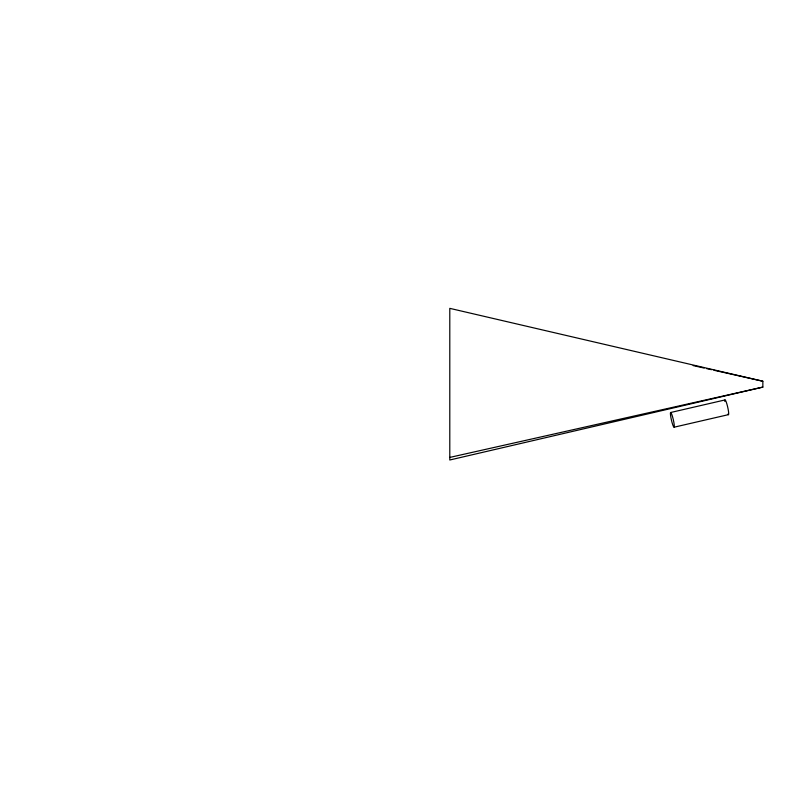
<?xml version="1.0" encoding="UTF-8"?>
<svg xmlns="http://www.w3.org/2000/svg" width="803" height="803" viewBox="0 0 803 803"><rect width="100%" height="100%" fill="white"/><g stroke="black" fill="none" stroke-linecap="round" stroke-linejoin="round"><path stroke-width="1.2" d="M762.85 387.106L449.79 459.999L449.79 308.352L762.85 381.234L762.85 387.106L449.79 457.409M670.565 412.521L724.948 399.954M674.159 427.186L728.542 414.629M693.14 365.586L704.151 368.055M706.6 368.607L711.488 369.701M713.937 370.253L762.85 381.234M724.808 401.42A7.588 0.964 77 0 1 727.508 406.328A7.588 0.964 77 0 1 727.919 414.127M670.555 415.352A7.588 0.964 77 0 0 673.898 427.186A7.588 0.964 77 0 0 672.633 417.028A7.588 0.964 77 0 0 670.555 415.352"/></g></svg>
